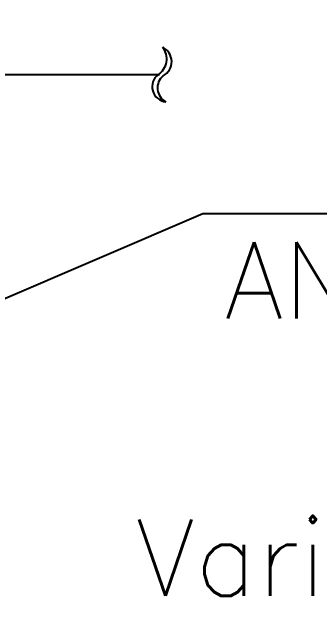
# Model space of a CAD drawing. Extents: x 877.3 to 905.5, y -378.9 to -356.4.
# Drawn here: x 889.029 to 889.361, y -366.509 to -365.861 of the extents above; entities that cross this region are included whole.
import ezdxf
from ezdxf.enums import TextEntityAlignment as Align

# ---------------------------------------------------------------- set-up
doc = ezdxf.new("R2010")
doc.units = 0
doc.header["$LTSCALE"] = 0.01
doc.layers.get('0').update_dxf_attribs({"linetype": 'CONTINUOUS'})
doc.styles.add('ROMANS', font='romans.shx')

msp = doc.modelspace()

# ---------------------------------------------------------------- linework, layer by layer
at = {"color": 7}
msp.add_line((889.18838, -365.92825, 0.15043), (888.9482, -365.92825, 0.15043), dxfattribs=at)
at = {"color": 7, "linetype": 'Continuous'}
for p, q in [((888.97359, -366.18958), (889.23492, -366.07768)), ((889.23492, -366.07768), (889.97839, -366.07768))]:
    msp.add_line(p, q, dxfattribs=at)
msp.add_circle((889.43598, -366.23336, -0.01537), 1.16895, dxfattribs=at)
at = {"color": 7}
for centre, radius, start, end in [((889.17591, -365.91119, 0.15043), 0.02026, 302.63718, 38.10088), ((889.18418, -365.91419, 0.15043), 0.0173, 298.25137, 63.64925), ((889.19681, -365.94116, 0.15043), 0.0163, 127.67697, 263.75968), ((889.20299, -365.94251, 0.15043), 0.01685, 129.07386, 241.82279)]:
    msp.add_arc(centre, radius, start, end, dxfattribs=at)

# ---------------------------------------------------------------- texts
at = {"color": 7, "style": 'ROMANS'}
msp.add_text('ANDERSON 3/4"', height=0.082368, dxfattribs=at).set_placement((889.25844, -366.21544, 0.05695), align=Align.BOTTOM_LEFT)
msp.add_text('Varilla de Cu. electrolitico', height=0.082368, dxfattribs=at).set_placement((890.59963, -366.5141, 0.54915), align=Align.BOTTOM_RIGHT)

doc.saveas('drawing.dxf')
